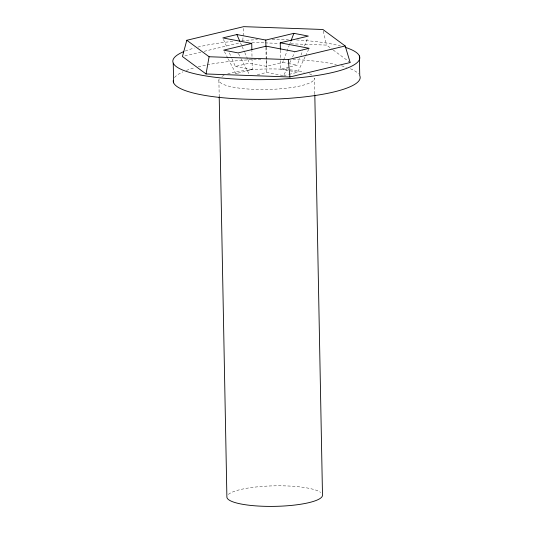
<?xml version="1.0" encoding="UTF-8"?>
<svg xmlns="http://www.w3.org/2000/svg" width="533" height="533" viewBox="0 0 533 533"><rect width="100%" height="100%" fill="white"/><g stroke="black" fill="none" stroke-linecap="round" stroke-linejoin="round"><path stroke-width="0.4" stroke-dasharray="2.67 2" d="M242.808 40.461L243.601 28.276M232.062 58.956L235.366 66.472L249.417 63.107L266.293 66.319L282.683 62.394L283.27 60.862M283.569 60.102L289.166 45.572M289.466 44.805L290.938 40.981M290.125 66.832L297.147 65.146L299.799 58.264M300.978 55.205L302.751 50.615M304.516 46.025L307.761 37.616M257.339 74.68L266.707 72.435L283.583 75.653L287.913 66.665M289.719 62.921L291.165 59.923M292.61 56.924L294.776 52.434M289.046 74.34L297.634 72.281L305.216 56.558M305.576 55.812L308.82 49.069M184.844 55.945L200.914 52.094M204.132 51.321L240.29 42.667M228.217 58.95L235.852 73.607L252.242 69.683L251.882 50.808M280.598 60.869L280.758 69.07L289.346 67.018M283.583 75.653L288.266 74.527M251.836 42.413L264.295 42.86M265.128 42.893L279.245 43.4M290.871 43.813L326.582 45.098L332.485 49.456M282.683 62.394L287.507 63.314M288.306 63.467L297.147 65.146M280.758 69.07L297.634 72.281M235.366 66.472L252.242 69.683M235.852 73.607L237.458 73.914M333.138 49.942L350.188 62.541M238.484 53.64L240.776 58.037M241.156 58.77L249.557 74.9M224.406 51.621L227.838 58.217M240.49 42.82L241.815 45.825M242.142 46.578L244.46 51.834M244.787 52.587L247.432 58.597M247.765 59.35L249.417 63.107M223.467 39.422L227.105 47.69M229.417 52.947L231.728 58.21M323.264 31.054L326.582 45.098M314.79 94.008L314.49 78.198A47.81 10.267 -1.1 0 1 264.261 89.524A47.81 10.267 -1.1 0 1 219.21 78.904M280.398 50.202L280.585 60.049M266.22 46.997L266.453 59.31M266.473 60.129L266.707 72.435M265.927 47.444L266.293 66.319M218.89 80.25L219.21 96.893M174.511 77.578A93.495 20.074 -1.1 0 1 182.906 71.855M186.343 70.436A93.495 20.074 -1.1 0 1 194.632 67.758M198.283 66.792A93.495 20.074 -1.1 0 1 206.371 64.993M207.224 64.819A93.495 20.074 -1.1 0 1 261.07 59.283M292.91 59.469A93.495 20.074 -1.1 0 1 336.316 64.553M341.493 65.812A93.495 20.074 -1.1 0 1 346.437 67.291M350.401 68.757A93.495 20.074 -1.1 0 1 358.622 73.914M185.237 51.021A93.495 20.074 -1.1 0 1 194.259 48.063M197.903 47.097A93.495 20.074 -1.1 0 1 233.681 41.314M241.696 40.615A93.495 20.074 -1.1 0 1 257.466 39.702M272.143 39.382A93.495 20.074 -1.1 0 1 288.44 39.615M296.575 39.982A93.495 20.074 -1.1 0 1 340.414 45.931M221.935 76.432A47.81 10.267 -1.1 0 1 224.107 75.34M227.604 74.027A47.81 10.267 -1.1 0 1 288.42 69.683M289.985 69.83A47.81 10.267 -1.1 0 1 304.19 72.168M309.446 73.847A47.81 10.267 -1.1 0 1 312.165 75.226M228.344 494.431A47.81 10.267 -1.1 0 1 273.995 485.843A47.81 10.267 -1.1 0 1 320.686 492.452"/><path stroke-width="0.8" d="M206.038 73.967L209.096 56.745L186.81 40.275L182.433 56.518L206.038 73.967L289.919 76.979L350.188 62.541L345.184 45.965L322.898 29.495L243.708 26.65L186.81 40.275M290.938 40.981L293.89 33.332L308.354 36.084L280.251 42.813L280.378 49.376M293.89 33.332L265.787 40.062L236.859 34.552L222.807 37.916L251.736 43.426L251.862 49.989M251.736 43.426L223.64 50.155L238.104 52.907L266.207 46.178L295.135 51.681L309.187 48.316L280.251 42.813M209.096 56.745L288.28 59.589L345.184 45.965M236.859 34.552L239.83 41.314M288.28 59.589L289.919 76.979M359.369 55.925L359.748 75.619A93.495 20.074 -1.1 0 1 270.304 99.225A93.495 20.074 -1.1 0 1 173.225 80.59M314.81 94.841L322.492 495.07A47.81 10.267 -1.1 0 1 275.388 506.35A47.81 10.267 -1.1 0 1 226.891 497.122L219.21 96.893M265.787 40.062L265.914 46.624M173.252 63.134L173.631 82.828M345.197 47.317A93.495 20.074 -1.1 0 1 329.187 73.241A93.495 20.074 -1.1 0 1 208.883 76.426A93.495 20.074 -1.1 0 1 183.838 51.588"/></g></svg>
